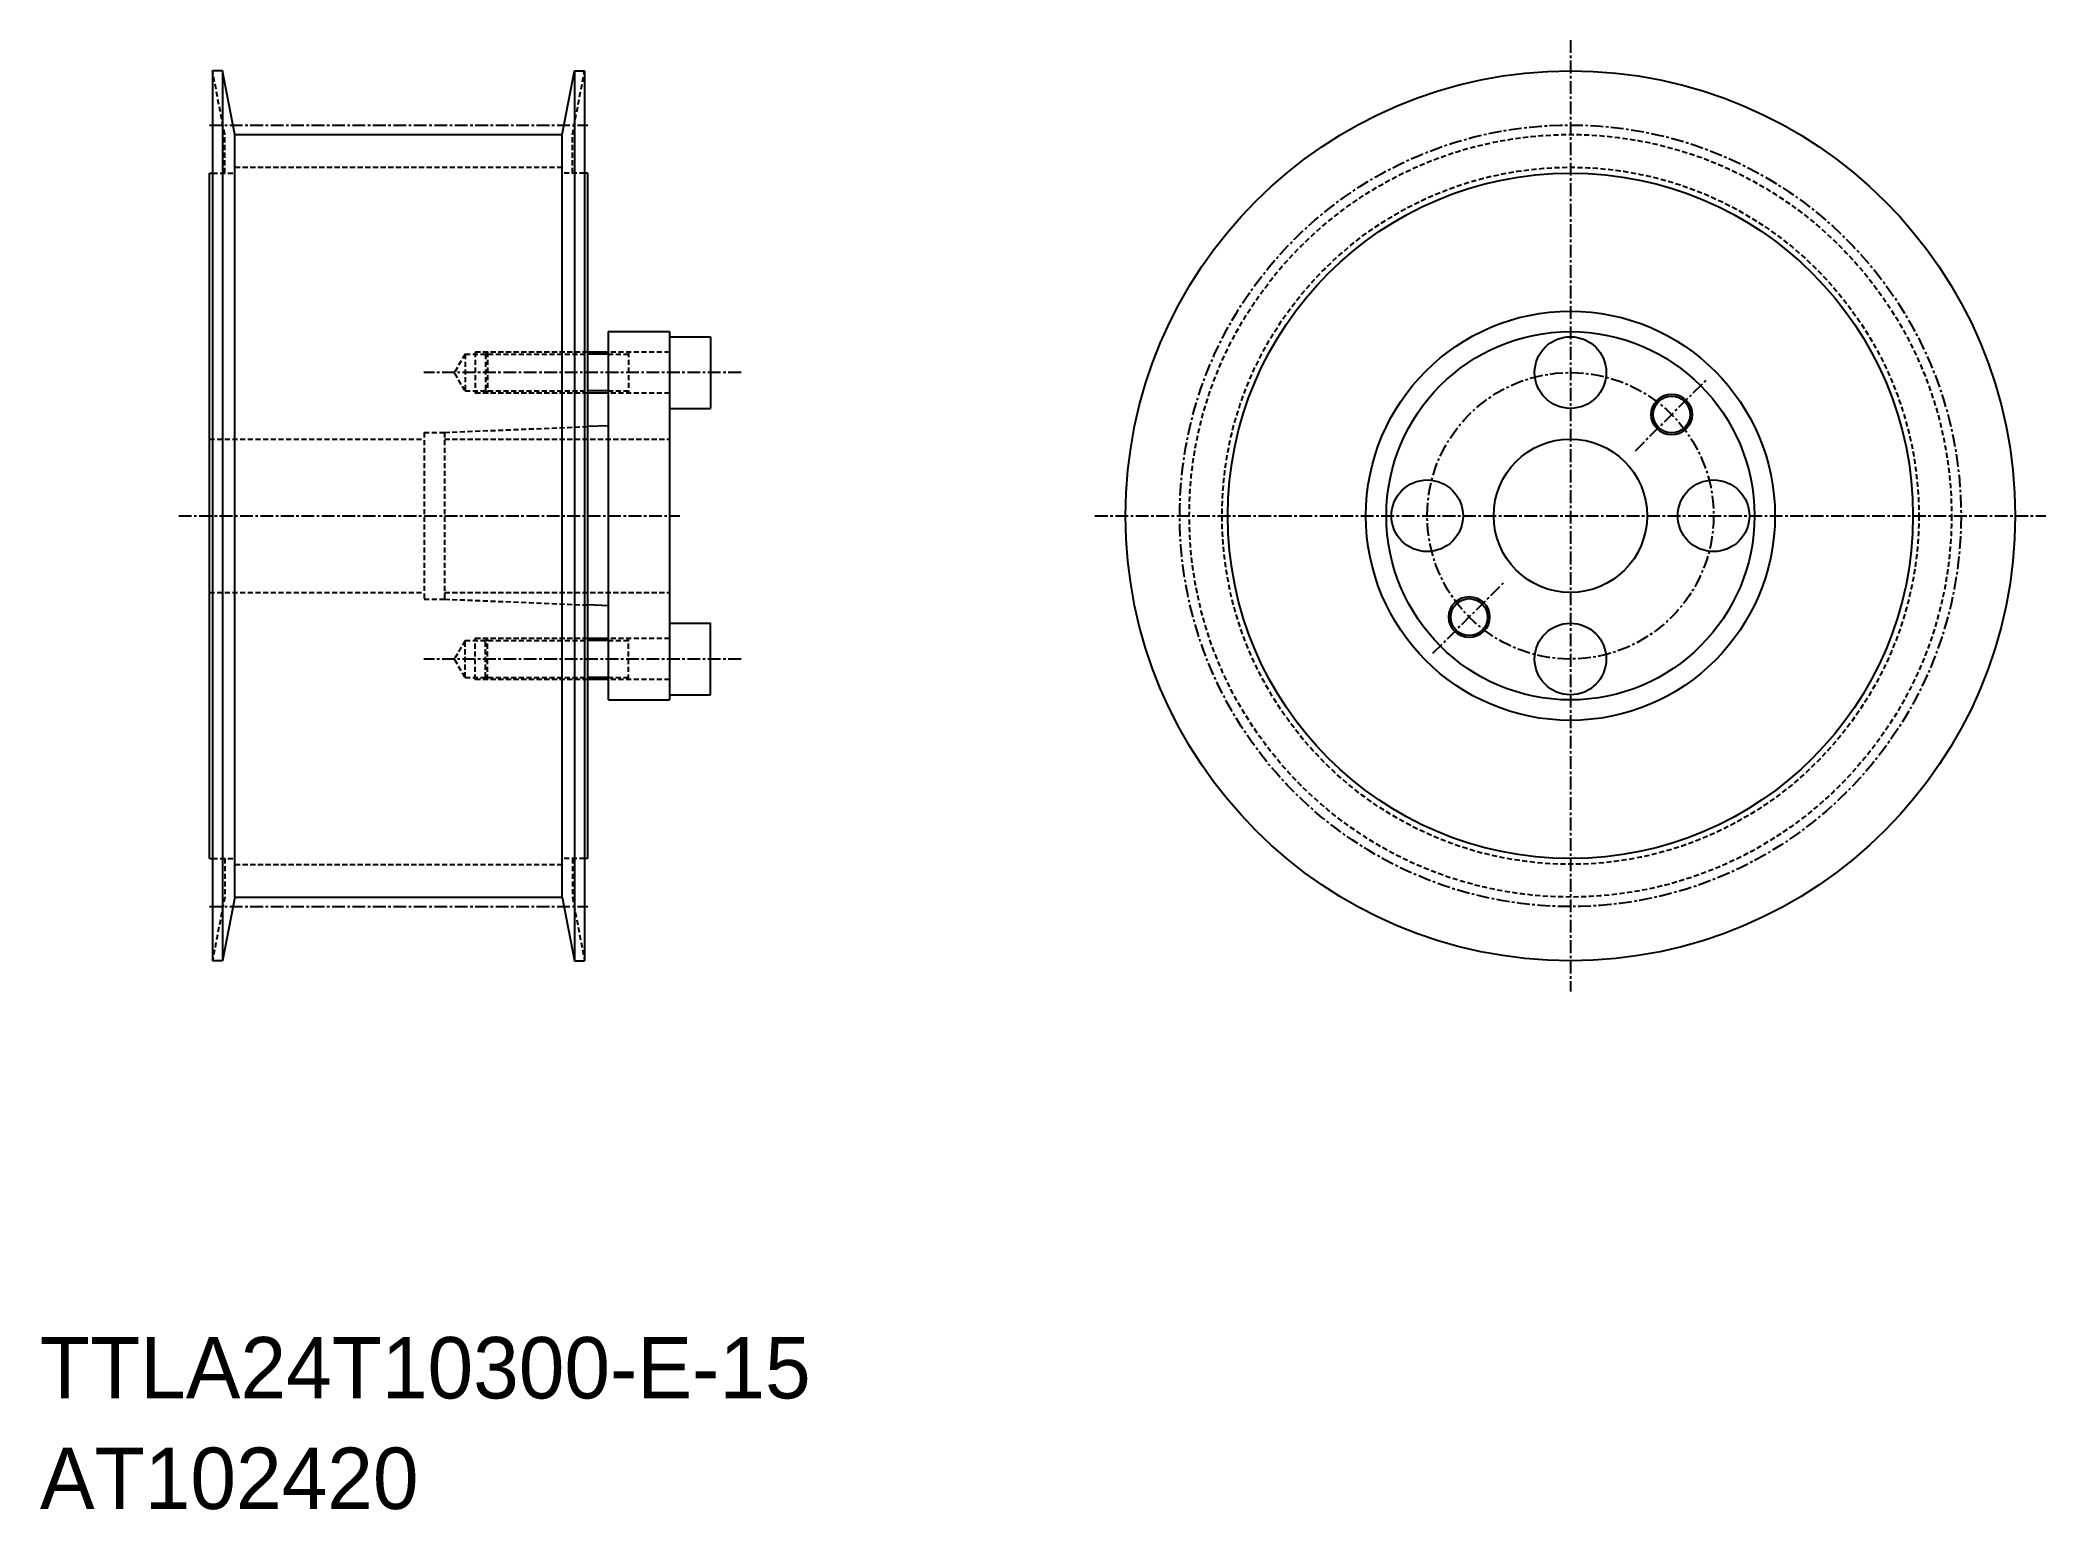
# Model space of a CAD drawing. Extents: x -286 to -90, y 40 to 183.
import ezdxf

# ---------------------------------------------------------------- set-up
doc = ezdxf.new("R2010")
doc.units = 0
doc.linetypes.add('CENTER', pattern=[2, 1.25, -0.25, 0.25, -0.25])
doc.linetypes.add('DASHED', pattern=[0.75, 0.5, -0.25])
doc.layers.get('0').update_dxf_attribs({"linetype": 'CONTINUOUS'})
doc.layers.add('CENTER', color=1, linetype='CENTER')

msp = doc.modelspace()

# ---------------------------------------------------------------- linework, layer by layer
at = {"color": 7, "linetype": 'CONTINUOUS'}
for p, q in [((-269.12, 180.19), (-269.12, 93.19)), ((-268.12, 180.19), (-269.12, 180.19)), ((-268.12, 180.19), (-268.12, 93.19)), ((-266.92, 173.96), (-268.12, 180.19)), ((-234.92, 173.96), (-233.72, 180.19)), ((-233.72, 180.19), (-233.72, 93.19)), ((-233.72, 180.19), (-232.72, 180.19)), ((-232.72, 180.19), (-232.72, 93.19)), ((-266.92, 99.41), (-266.92, 173.96)), ((-266.92, 173.96), (-234.92, 173.96)), ((-234.92, 99.41), (-234.92, 173.96)), ((-269.42, 103.19), (-269.42, 170.19)), ((-269.42, 170.19), (-269.12, 170.19)), ((-232.42, 170.19), (-232.72, 170.19)), ((-232.42, 103.19), (-232.42, 170.19)), ((-230.42, 154.69), (-230.42, 118.69)), ((-230.42, 154.69), (-224.42, 154.69)), ((-224.42, 154.69), (-224.42, 118.69)), ((-224.42, 154.19), (-220.42, 154.19)), ((-220.42, 154.19), (-220.42, 147.19)), ((-230.42, 152.69), (-232.42, 152.69)), ((-230.42, 148.69), (-232.42, 148.69)), ((-224.42, 147.19), (-220.42, 147.19)), ((-230.42, 145.49), (-232.42, 145.41)), ((-230.42, 127.89), (-232.42, 127.97)), ((-224.42, 126.19), (-220.42, 126.19)), ((-220.42, 119.19), (-220.42, 126.19)), ((-230.42, 124.69), (-232.42, 124.69)), ((-230.42, 120.69), (-232.42, 120.69)), ((-230.42, 118.69), (-224.42, 118.69)), ((-224.42, 119.19), (-220.42, 119.19)), ((-269.42, 103.19), (-269.12, 103.19)), ((-232.42, 103.19), (-232.72, 103.19)), ((-266.92, 99.41), (-268.12, 93.19)), ((-266.92, 99.41), (-234.92, 99.41)), ((-234.92, 99.41), (-233.72, 93.19)), ((-268.12, 93.19), (-269.12, 93.19)), ((-233.72, 93.19), (-232.72, 93.19))]:
    msp.add_line(p, q, dxfattribs=at)
at = {"color": 3, "linetype": 'DASHED'}
for p, q in [((-267.92, 173.96), (-269.12, 180.19)), ((-233.92, 173.96), (-232.72, 180.19)), ((-267.92, 170.19), (-267.92, 173.96)), ((-233.92, 170.19), (-233.92, 173.96)), ((-266.92, 170.76), (-234.92, 170.76)), ((-269.12, 170.19), (-266.92, 170.19)), ((-232.72, 170.19), (-234.92, 170.19)), ((-244.42, 152.49), (-245.46, 150.69)), ((-244.42, 152.49), (-244.42, 148.89)), ((-244.42, 152.49), (-232.42, 152.49)), ((-243.42, 152.69), (-243.42, 148.69)), ((-232.42, 152.69), (-243.42, 152.69)), ((-242.22, 152.69), (-242.42, 152.49)), ((-242.42, 152.49), (-242.42, 148.69)), ((-242.22, 152.69), (-242.22, 148.69)), ((-224.42, 152.69), (-230.42, 152.69)), ((-230.42, 152.49), (-228.42, 152.49)), ((-228.42, 152.69), (-228.42, 148.69)), ((-244.42, 148.89), (-245.46, 150.69)), ((-244.42, 148.89), (-232.42, 148.89)), ((-232.42, 148.69), (-243.42, 148.69)), ((-242.22, 148.69), (-242.42, 148.89)), ((-230.42, 148.89), (-228.42, 148.89)), ((-224.42, 148.69), (-230.42, 148.69)), ((-246.42, 144.84), (-232.42, 145.41)), ((-269.42, 144.19), (-248.42, 144.19)), ((-248.42, 144.84), (-246.42, 144.84)), ((-248.42, 144.84), (-248.42, 128.54)), ((-246.42, 144.84), (-246.42, 128.54)), ((-246.42, 144.19), (-224.42, 144.19)), ((-269.42, 129.19), (-248.42, 129.19)), ((-248.42, 128.54), (-246.42, 128.54)), ((-246.42, 129.19), (-224.42, 129.19)), ((-246.42, 128.54), (-232.42, 127.97)), ((-244.42, 124.49), (-245.46, 122.69)), ((-244.42, 124.49), (-232.42, 124.49)), ((-244.42, 120.89), (-244.42, 124.49)), ((-232.42, 124.69), (-243.42, 124.69)), ((-243.42, 120.69), (-243.42, 124.69)), ((-242.22, 124.69), (-242.42, 124.49)), ((-242.42, 120.89), (-242.42, 124.69)), ((-242.22, 120.69), (-242.22, 124.69)), ((-224.42, 124.69), (-230.42, 124.69)), ((-230.42, 124.49), (-228.42, 124.49)), ((-228.42, 120.69), (-228.42, 124.69)), ((-244.42, 120.89), (-245.46, 122.69)), ((-244.42, 120.89), (-232.42, 120.89)), ((-232.42, 120.69), (-243.42, 120.69)), ((-242.22, 120.69), (-242.42, 120.89)), ((-230.42, 120.89), (-228.42, 120.89)), ((-224.42, 120.69), (-230.42, 120.69)), ((-269.12, 103.19), (-266.92, 103.19)), ((-267.92, 103.19), (-267.92, 99.41)), ((-266.92, 102.61), (-234.92, 102.61)), ((-232.72, 103.19), (-234.92, 103.19)), ((-233.92, 103.19), (-233.92, 99.41)), ((-267.92, 99.41), (-269.12, 93.19)), ((-233.92, 99.41), (-232.72, 93.19))]:
    msp.add_line(p, q, dxfattribs=at)
at = {"color": 3, "linetype": 'CONTINUOUS'}
for p, q in [((-230.42, 152.49), (-232.42, 152.49)), ((-230.42, 148.89), (-232.42, 148.89)), ((-230.42, 124.49), (-232.42, 124.49)), ((-230.42, 120.89), (-232.42, 120.89))]:
    msp.add_line(p, q, dxfattribs=at)
at = {"color": 7, "linetype": 'CONTINUOUS'}
for centre, radius in [((-136.32, 136.69), 43.5), ((-136.32, 136.69), 33.5), ((-136.32, 136.69), 20), ((-136.32, 136.69), 18), ((-136.32, 150.69), 3.5), ((-126.42, 146.59), 1.8), ((-136.32, 136.69), 7.5), ((-150.32, 136.69), 3.5), ((-122.32, 136.69), 3.5), ((-146.22, 126.79), 1.8), ((-136.32, 122.69), 3.5)]:
    msp.add_circle(centre, radius, dxfattribs=at)
at = {"color": 3, "linetype": 'DASHED'}
for radius in [37.27, 34.07]:
    msp.add_circle((-136.32, 136.69), radius, dxfattribs=at)
at = {"color": 3, "linetype": 'CONTINUOUS'}
for centre in [(-126.42, 146.59), (-146.22, 126.79)]:
    msp.add_circle(centre, 2, dxfattribs=at)
at = {"layer": 'CENTER', "color": 1, "linetype": 'CENTER'}
for p, q in [((-136.32, 183.19), (-136.32, 90.19)), ((-269.42, 174.88), (-232.42, 174.88)), ((-217.42, 150.69), (-248.46, 150.69)), ((-129.96, 143.05), (-122.89, 150.12)), ((-272.42, 136.69), (-223.42, 136.69)), ((-182.82, 136.69), (-89.82, 136.69)), ((-149.76, 123.25), (-142.69, 130.32)), ((-217.42, 122.69), (-248.46, 122.69)), ((-269.42, 98.49), (-232.42, 98.49))]:
    msp.add_line(p, q, dxfattribs=at)
for radius in [38.2, 14]:
    msp.add_circle((-136.32, 136.69), radius, dxfattribs=at)

# ---------------------------------------------------------------- texts
at = {"color": 7, "linetype": 'CONTINUOUS'}
for s, p in [('TTLA24T10300-E-15', (-285.99, 50.41)), ('AT102420', (-285.99, 39.6))]:
    msp.add_text(s, height=6, dxfattribs=at).set_placement(p)

doc.saveas('drawing.dxf')
